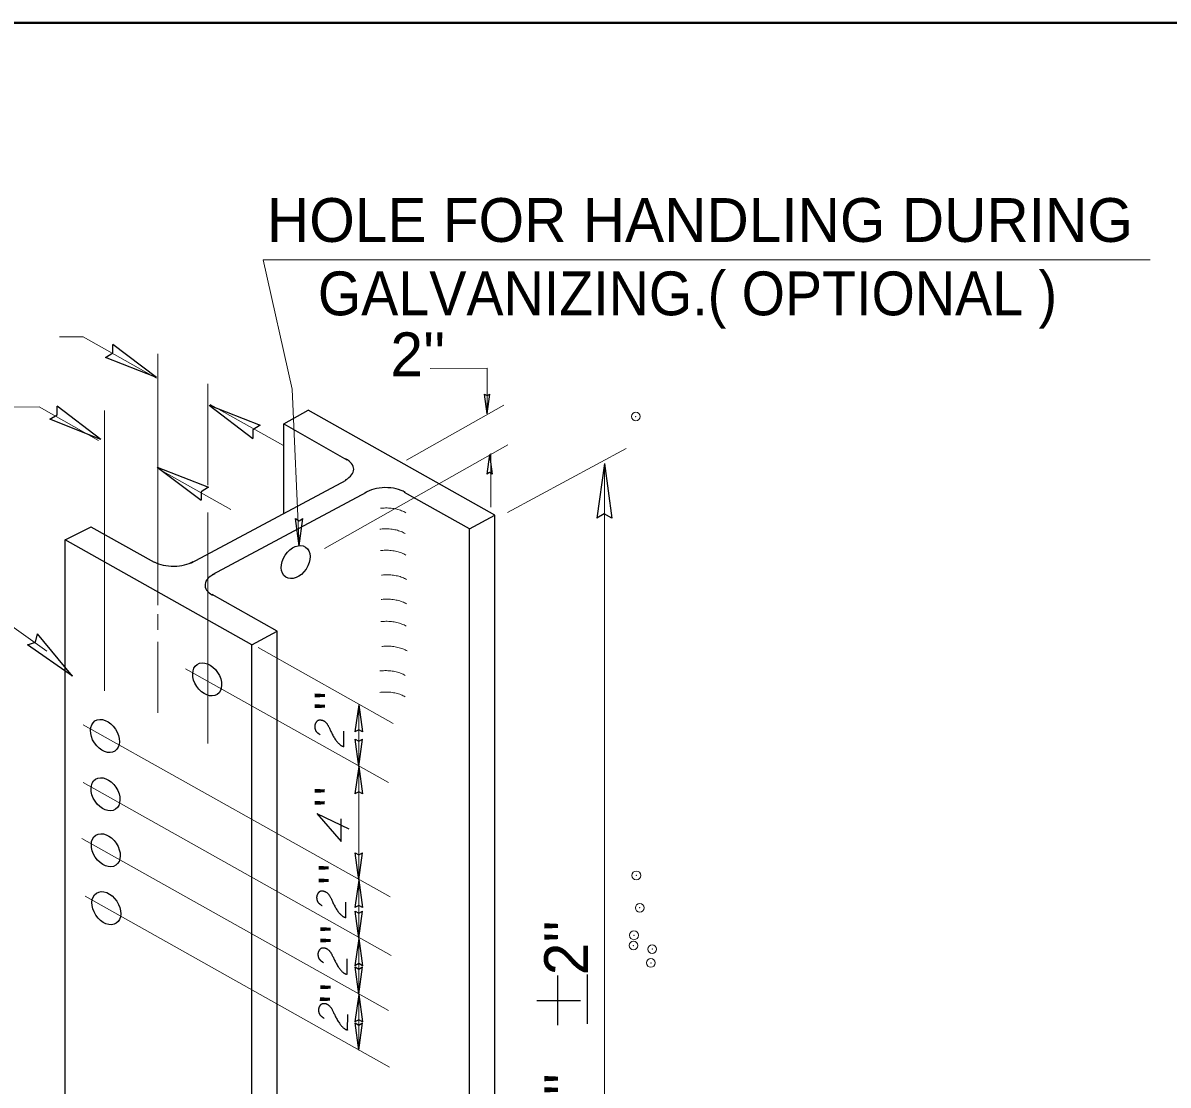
# Model space of a CAD drawing. Extents: x -13 to 934, y -9 to 295.
# Drawn here: x 647.47 to 681, y 212.02 to 243.11 of the extents above; entities that cross this region are included whole.
import ezdxf

# ---------------------------------------------------------------- set-up
doc = ezdxf.new("R2010")
doc.units = 0
doc.header["$LTSCALE"] = 0.51
doc.header["$PDMODE"] = 32
doc.header["$PDSIZE"] = 0.255
doc.linetypes.add('SHORT_DASHED', pattern=[2.7, 1.5, -1.2])
doc.layers.add('1', color=7, linetype='Continuous', lineweight=13)

msp = doc.modelspace()

# ---------------------------------------------------------------- linework, layer by layer
at = {"layer": '1', "lineweight": 40}
msp.add_line((599.73, 243.1064), (924.7428, 243.1064), dxfattribs=at)
at = {"layer": '1'}
for p, q in [((654.5041, 236.1692), (680.4737, 236.1692)), ((649.2354, 233.9213), (648.5435, 233.9174)), ((651.3797, 232.7112), (649.2354, 233.9213)), ((651.4248, 233.4183), (651.4248, 226.0657)), ((661.0647, 233.0019), (659.3972, 232.9941)), ((661.0647, 231.6687), (661.0647, 233.0019)), ((652.8858, 232.5468), (652.8858, 229.579)), ((647.9467, 231.8728), (646.5168, 231.8643)), ((649.6896, 230.8826), (647.9467, 231.8728)), ((649.8618, 223.556), (649.8618, 231.7599)), ((655.0986, 230.7384), (652.9527, 231.9352)), ((658.703, 230.3107), (661.5556, 231.9188)), ((661.6685, 230.754), (656.2985, 227.7254)), ((661.1753, 228.9385), (661.1753, 230.5007)), ((665.1345, 230.6534), (661.6584, 228.7811)), ((653.5636, 228.8699), (651.4193, 230.0683)), ((664.4984, 196.2867), (664.4984, 230.2086)), ((652.8858, 222.0172), (652.8858, 228.7788)), ((651.4248, 225.3474), (651.4248, 225.8047)), ((651.4248, 222.9179), (651.4248, 224.9943)), ((658.3088, 222.6078), (654.3568, 224.8237)), ((658.1817, 220.8726), (652.2352, 224.2067)), ((657.3052, 223.1524), (657.3052, 221.3487)), ((658.2223, 217.5307), (649.2354, 222.5649)), ((657.3052, 221.3425), (657.3052, 218.0271)), ((658.2573, 215.8119), (649.2354, 220.8765)), ((658.1794, 214.2068), (649.2002, 219.234)), ((657.3052, 218.0146), (657.3052, 216.3199)), ((658.2052, 212.5448), (649.2915, 217.5455)), ((657.3052, 216.3122), (657.3052, 214.6837)), ((657.3052, 213.0451), (657.3052, 214.6704))]:
    msp.add_line(p, q, dxfattribs=at)
at = {"layer": '1', "lineweight": 25}
for p, q in [((651.3851, 232.7284), (650.1041, 233.6985)), ((651.3851, 232.7284), (649.8899, 233.3174)), ((661.0647, 231.6687), (660.9852, 232.2461)), ((661.0647, 231.6687), (661.1442, 232.2461)), ((649.7582, 230.9168), (648.4772, 231.8869)), ((652.9232, 231.9188), (654.4184, 231.3298)), ((652.9232, 231.9188), (654.2041, 230.9487)), ((655.1095, 231.3711), (655.8287, 231.77)), ((661.2922, 228.7025), (655.8287, 231.77)), ((649.7582, 230.9168), (648.263, 231.5059)), ((655.1095, 231.3711), (656.9577, 230.3223)), ((655.1095, 228.7368), (655.1095, 231.3711)), ((661.1332, 230.479), (661.0522, 229.9008)), ((661.1332, 230.479), (661.2119, 229.9008)), ((651.4077, 230.1072), (652.9028, 229.5182)), ((651.4077, 230.1072), (652.6887, 229.1372)), ((664.4977, 230.2086), (664.2787, 228.6159)), ((664.4977, 230.2086), (664.7166, 228.6159)), ((652.3941, 227.2984), (656.9351, 229.7286)), ((657.5272, 229.3632), (653.0104, 226.9563)), ((660.5512, 228.3028), (658.6462, 229.3632)), ((660.5512, 228.3028), (661.2922, 228.7025)), ((661.2922, 206.0116), (661.2922, 228.7025)), ((648.7094, 227.9832), (649.4745, 228.3603)), ((649.4629, 228.3603), (651.3111, 227.3202)), ((655.5629, 227.8017), (655.4538, 228.5981)), ((655.5629, 227.8017), (655.6728, 228.5981)), ((660.5512, 205.6236), (660.5512, 228.3028)), ((648.7094, 205.2923), (648.7094, 227.9832)), ((654.1745, 224.9024), (648.7094, 227.9832)), ((654.9155, 225.3022), (653.0104, 226.3743)), ((648.9229, 223.9885), (647.8975, 225.2258)), ((654.1745, 224.9024), (654.9155, 225.3022)), ((654.9155, 202.6128), (654.9155, 225.3022)), ((648.9229, 223.9885), (647.6023, 224.904)), ((654.1745, 202.2233), (654.1745, 224.9024)), ((657.3044, 223.1524), (657.1953, 222.3561)), ((657.3044, 223.1524), (657.4142, 222.3561)), ((656.8697, 221.9229), (656.8735, 222.3818)), ((657.3052, 221.3487), (657.1961, 222.145)), ((657.3052, 221.3487), (657.4151, 222.145)), ((657.3044, 221.3425), (657.1953, 220.5462)), ((657.3044, 221.3425), (657.4142, 220.5462)), ((656.0834, 219.9742), (657.02, 219.5215)), ((657.3052, 218.0271), (657.1961, 218.8233)), ((657.3052, 218.0271), (657.4151, 218.8233)), ((657.3044, 218.0146), (657.1953, 217.2182)), ((657.3044, 218.0146), (657.4142, 217.2182)), ((656.9257, 216.9199), (656.9296, 217.3788)), ((657.3052, 216.3199), (657.1961, 217.1162)), ((657.3052, 216.3199), (657.4151, 217.1162)), ((657.3044, 216.3122), (657.1953, 215.5158)), ((657.3044, 216.3122), (657.4142, 215.5158)), ((656.9632, 215.2548), (656.967, 215.7138)), ((657.3052, 214.6837), (657.1961, 215.48)), ((657.3052, 214.6837), (657.4151, 215.48)), ((663.1392, 213.7774), (663.1392, 215.2242)), ((664.0009, 213.8108), (664.0009, 215.2578)), ((657.3044, 214.6704), (657.1953, 213.8741)), ((657.3044, 214.6704), (657.4142, 213.8741)), ((662.5197, 214.5004), (663.7944, 214.5004)), ((656.981, 213.6272), (656.985, 214.086)), ((657.3052, 213.0451), (657.1961, 213.8414)), ((657.3052, 213.0451), (657.4151, 213.8414))]:
    msp.add_line(p, q, dxfattribs=at)
at = {"layer": '1'}
for points in [[(654.5041, 236.1692), (655.3526, 232.3879), (655.5629, 227.8017)], [(623.5001, 232.4534), (637.3203, 232.4534), (648.1717, 224.7163)]]:
    msp.add_lwpolyline(points, dxfattribs=at)
at = {"layer": '1', "lineweight": 25}
for points in [[(649.8899, 233.3174), (650.1049, 233.4499), (650.1041, 233.6985)], [(660.9852, 232.2461), (661.0654, 232.2017), (661.1442, 232.2461)], [(648.263, 231.5059), (648.478, 231.6383), (648.4772, 231.8869)], [(654.4184, 231.3298), (654.2033, 231.1973), (654.2041, 230.9487)], [(661.2119, 229.9008), (661.1324, 229.9452), (661.0522, 229.9008)], [(652.9028, 229.5182), (652.6878, 229.3858), (652.6887, 229.1372)], [(664.7166, 228.6159), (664.4953, 228.7391), (664.2787, 228.6159)], [(655.4538, 228.5981), (655.5645, 228.5365), (655.6728, 228.5981)], [(647.6023, 224.904), (647.8422, 224.9835), (647.8975, 225.2258)], [(657.4142, 222.3561), (657.3036, 222.4177), (657.1953, 222.3561)], [(657.1961, 222.145), (657.3067, 222.0834), (657.4151, 222.145)], [(657.4142, 220.5462), (657.3036, 220.6077), (657.1953, 220.5462)], [(656.0834, 219.9742), (656.7902, 219.1467), (656.7902, 219.8106)], [(657.1961, 218.8233), (657.3067, 218.7618), (657.4151, 218.8233)], [(657.4142, 217.2182), (657.3036, 217.2799), (657.1953, 217.2182)], [(657.1961, 217.1162), (657.3067, 217.0547), (657.4151, 217.1162)], [(657.4142, 215.5158), (657.3036, 215.5773), (657.1953, 215.5158)], [(657.1961, 215.48), (657.3067, 215.4184), (657.4151, 215.48)], [(657.4142, 213.8741), (657.3036, 213.9357), (657.1953, 213.8741)], [(657.1961, 213.8414), (657.3067, 213.7798), (657.4151, 213.8414)]]:
    msp.add_lwpolyline(points, dxfattribs=at)
for centre, major_axis, start_param, end_param in [((656.3782, 230.037), (0.7801, 0.0116), 5.4682167, 7.0734193), ((658.078, 229.0822), (0.7801, 0.0116), 0.7065151, 2.4283305), ((651.8658, 227.6302), (0.7801, -0.0116), 3.9392723, 5.5766702), ((653.5839, 226.6605), (0.7801, 0.0116), 2.2481256, 3.8994315)]:
    msp.add_ellipse(centre, major_axis=major_axis, ratio=0.5427, start_param=start_param, end_param=end_param, dxfattribs=at)
at = {"layer": '1', "linetype": 'SHORT_DASHED'}
for centre in [(658.0954, 228.4875), (658.078, 227.8774), (658.0955, 227.2499), (658.1187, 226.5323), (658.1129, 225.8203), (658.1013, 225.1703), (658.1304, 224.4432), (658.078, 223.7266), (658.078, 223.1008)]:
    msp.add_ellipse(centre, major_axis=(0.7801, 0.0116), ratio=0.5427, start_param=0.7065151, end_param=2.4283305, dxfattribs=at)
at = {"layer": '1', "lineweight": 25}
for centre, major_axis in [((655.459, 227.3273), (-0.2919, -0.4397)), ((652.8681, 223.8927), (0.2919, -0.4397)), ((649.8742, 222.2377), (0.2919, -0.4397)), ((649.8909, 220.5329), (0.2919, -0.4397)), ((649.8992, 218.8946), (0.2919, -0.4397)), ((649.9158, 217.1981), (0.2919, -0.4397))]:
    msp.add_ellipse(centre, major_axis=major_axis, ratio=0.697277, dxfattribs=at)
for points in [[(656.1785, 222.2704), (656.1045, 222.3211), (656.0515, 222.3818), (656.0266, 222.4714), (656.0266, 222.5642), (656.0609, 222.6382), (656.1092, 222.7005), (656.1715, 222.7122), (656.2642, 222.6958), (656.3663, 222.6148), (656.4287, 222.5065), (656.5143, 222.3187), (656.6367, 222.1021), (656.7683, 221.965), (656.8494, 221.9331), (656.8681, 221.9284)], [(656.2346, 217.2674), (656.1606, 217.318), (656.1077, 217.3788), (656.0827, 217.4684), (656.0827, 217.5611), (656.117, 217.6352), (656.1653, 217.6975), (656.2276, 217.7092), (656.3203, 217.6928), (656.4224, 217.6118), (656.4847, 217.5035), (656.5704, 217.3157), (656.6927, 217.0991), (656.8245, 216.962), (656.9055, 216.93), (656.9242, 216.9253)], [(656.272, 215.6023), (656.198, 215.653), (656.145, 215.7138), (656.1201, 215.8033), (656.1201, 215.8961), (656.1544, 215.9701), (656.2027, 216.0324), (656.265, 216.0442), (656.3577, 216.0277), (656.4598, 215.9467), (656.5222, 215.8384), (656.6078, 215.6506), (656.7302, 215.434), (656.8618, 215.2968), (656.9429, 215.265), (656.9616, 215.2602)], [(656.2899, 213.9747), (656.2159, 214.0252), (656.1629, 214.086), (656.138, 214.1757), (656.138, 214.2683), (656.1722, 214.3424), (656.2206, 214.4048), (656.2829, 214.4164), (656.3757, 214.4001), (656.4777, 214.3191), (656.54, 214.2107), (656.6257, 214.023), (656.7481, 213.8063), (656.8797, 213.6693), (656.9607, 213.6372), (656.9795, 213.6326)]]:
    msp.add_open_spline(points, degree=2, dxfattribs=at)
at = {"layer": '1'}
for p in [(665.4178, 231.5869), (665.4334, 218.158), (665.5324, 217.21), (665.3648, 216.4048), (665.3501, 216.1041), (665.8993, 216.0005), (665.8581, 215.5961)]:
    msp.add_point(p, dxfattribs=at)

# ---------------------------------------------------------------- texts
for s, p in [('HOLE FOR HANDLING DURING', (654.6167, 236.6968)), ("2''", (658.2332, 232.7666))]:
    msp.add_text(s, height=1.283, dxfattribs=at).set_placement(p)
at = {"layer": '1', "width": 0.95}
msp.add_text('GALVANIZING.( OPTIONAL )', height=1.283, dxfattribs=at).set_placement((656.1101, 234.5492))
at = {"layer": '1'}
for s, height, rotation, p in [("'", 0.935, 89.385, (656.953, 223.2957)), ("'", 0.935, 89.385, (656.953, 222.9818)), ("'", 0.935, 89.385, (656.9522, 220.5048)), ("'", 0.935, 89.385, (656.9522, 220.1534)), ("'", 0.935, 89.385, (657.0636, 218.2507)), ("'", 0.935, 89.385, (657.0636, 217.8814)), ("'", 0.935, 89.385, (657.119, 216.4578)), ("6'-0''      2''", 1.283, 90, (664.0192, 208.9122)), ("'", 0.935, 89.385, (657.119, 216.1252)), ("'", 0.935, 89.385, (657.119, 214.7577)), ("'", 0.935, 89.385, (657.1002, 214.4063))]:
    msp.add_text(s, height=height, rotation=rotation, dxfattribs=at).set_placement(p)

doc.saveas('drawing.dxf')
